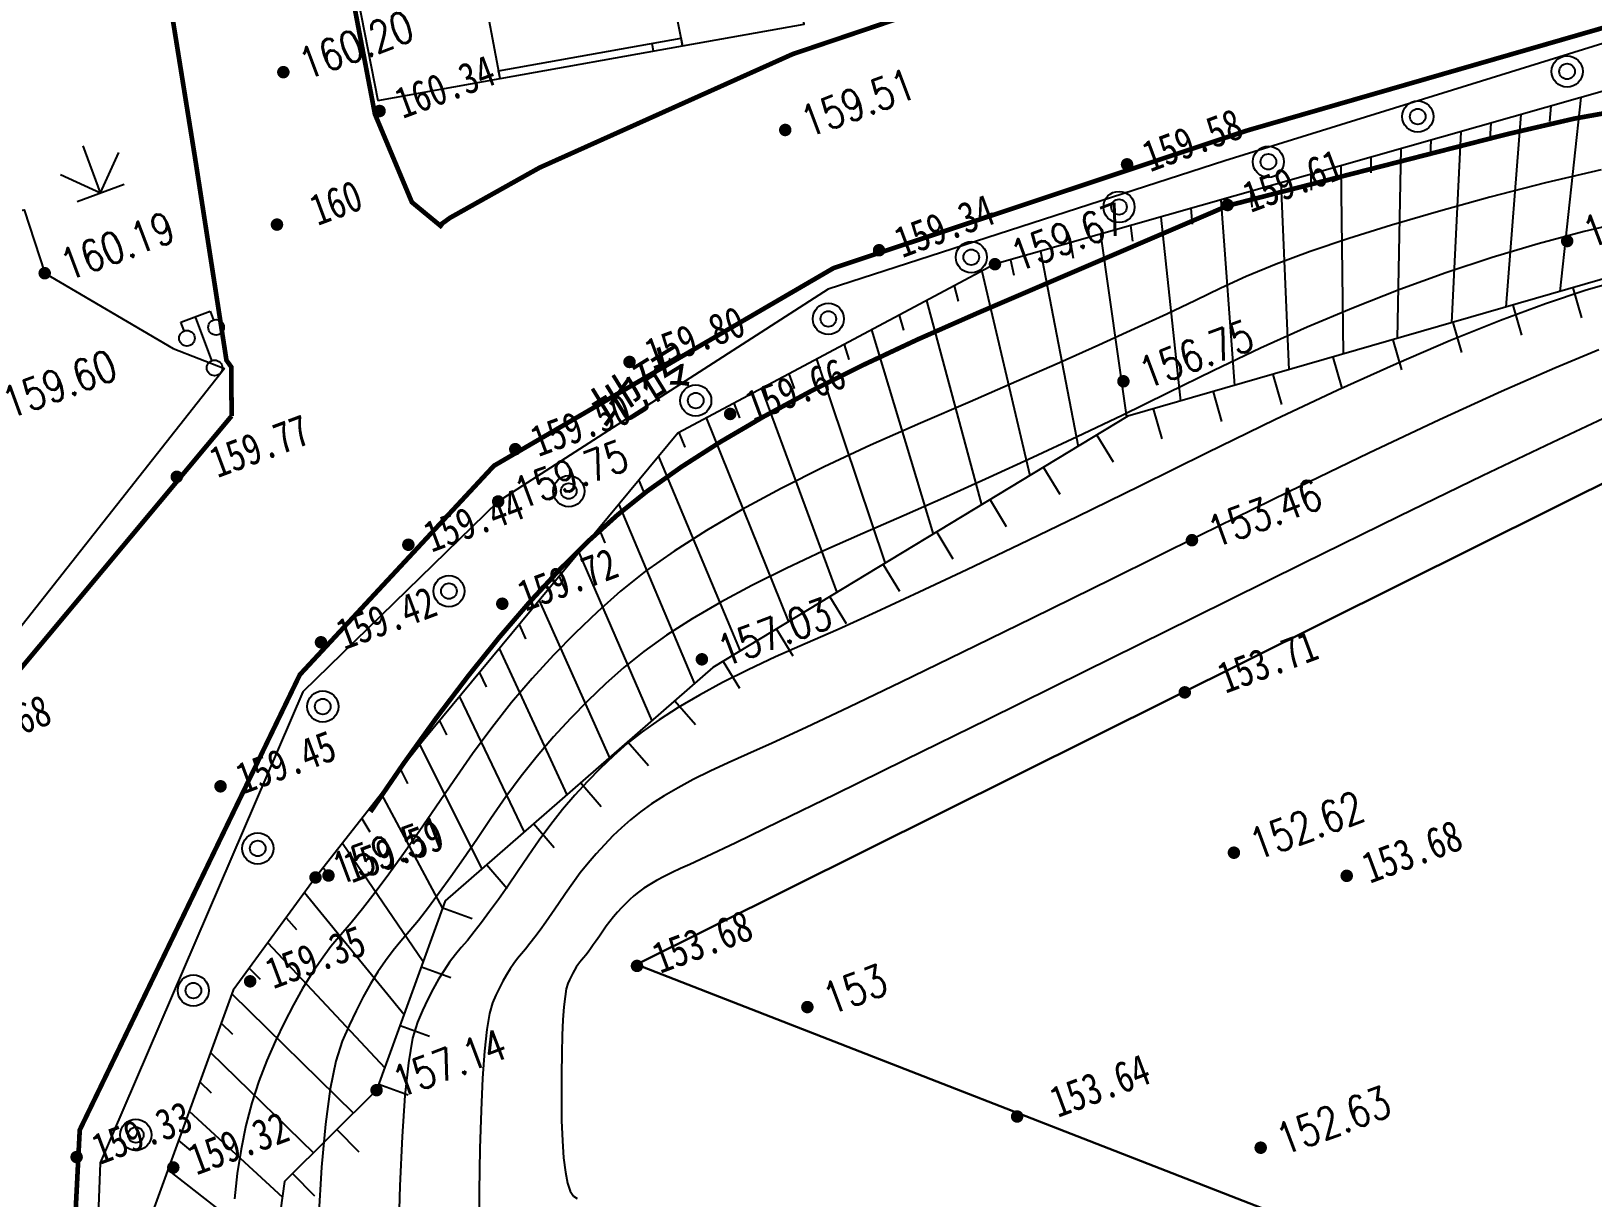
# Model space of a CAD drawing. Header units: millimetres. Extents: x -1471591 to 944464, y -468930 to 547002.
# Drawn here: x 164850 to 214887, y -107552 to -70184 of the extents above; entities that cross this region are included whole.
import ezdxf
from ezdxf.enums import TextEntityAlignment as Align

# ---------------------------------------------------------------- set-up
doc = ezdxf.new("R2010")
doc.units = ezdxf.units.MM
doc.header["$LTSCALE"] = 10
for name, color, linetype in [('DGX', 252, 'Continuous'), ('DLDW', 8, 'Continuous'), ('DLSS', 252, 'Continuous'), ('DMTZ', 252, 'Continuous'), ('GCD', 252, 'Continuous'), ('JMD', 252, 'Continuous'), ('ZBTZ', 252, 'Continuous')]:
    doc.layers.add(name, color=color, linetype=linetype)
doc.styles.get("Standard").update_dxf_attribs({"font": 'simplex.shx', "width": 0.8, "bigfont": 'hztxt.shx'})
doc.styles.add('宋体', font='', dxfattribs={"height": 1.25, "bigfont": 'hztxt.shx'})
doc.styles.get('宋体').set_extended_font_data('SimSun')
doc.linetypes.add('1161', pattern='A,0,[149,AAA.SHX,S=0.15,R=0,X=0,Y=0],-1.6', length=1.6)

# ---------------------------------------------------------------- blocks, each defined once
blk = doc.blocks.new('gc097')
for p, q in [((-1, 2.9), (-1, 3.5)), ((-1, 3.5), (1, 3.5)), ((0, 0.5), (0, 3.5)), ((1, 3.5), (1, 2.9))]:
    blk.add_line(p, q)
for centre in [(-1, 2.4), (1, 2.4), (0, 0)]:
    blk.add_circle(centre, 0.5)
blk = doc.blocks.new('gc170')
at = {"linetype": 'Continuous'}
blk.add_circle((0, 0), 0.5, dxfattribs=at)
blk = doc.blocks.new('gc124')
for p, q in [((0, 0), (0, 1.6)), ((-1, 1), (0, 0)), ((0, 0), (1, 1)), ((-0.8, 0), (0.8, 0))]:
    blk.add_line(p, q)
blk = doc.blocks.new('GC200')
at = {"layer": 'GCD', "const_width": 0.2, "flags": 128}
blk.add_lwpolyline([(-0.1, 0, 1), (0.1, 0, 1)], format="xyb", close=True, dxfattribs=at)
blk = doc.blocks.new('地形')
at = {"color": 252, "linetype": 'Continuous'}
for p, q in [((-261.879, -22.457, 310.25), (-263.015, -22.542, 310.25)), ((-260.865, -22.372, 310.25), (-261.879, -22.457, 310.25)), ((-259.971, -22.287, 310.25), (-260.865, -22.372, 310.25)), ((-259.071, -22.221, 310.25), (-259.971, -22.287, 310.25)), ((-258.038, -22.19, 310.25), (-259.071, -22.221, 310.25)), ((-256.871, -22.196, 310.25), (-258.038, -22.19, 310.25)), ((-255.571, -22.238, 310.25), (-256.871, -22.196, 310.25)), ((-254.138, -22.317, 310.25), (-255.571, -22.238, 310.25)), ((-252.572, -22.432, 310.25), (-254.138, -22.317, 310.25)), ((-250.872, -22.583, 310.25), (-252.572, -22.432, 310.25)), ((-270.501, -22.965, 310.25), (-272.246, -23.065, 310.25)), ((-268.763, -22.88, 310.25), (-270.501, -22.965, 310.25)), ((-267.145, -22.796, 310.25), (-268.763, -22.88, 310.25)), ((-265.647, -22.711, 310.25), (-267.145, -22.796, 310.25)), ((-264.271, -22.627, 310.25), (-265.647, -22.711, 310.25)), ((-263.015, -22.542, 310.25), (-264.271, -22.627, 310.25)), ((-249.039, -22.771, 310.25), (-250.872, -22.583, 310.25)), ((-247.223, -23.009, 310.25), (-249.039, -22.771, 310.25)), ((-275.405, -23.359, 310.25), (-276.821, -23.553, 310.25)), ((-273.88, -23.196, 310.25), (-275.405, -23.359, 310.25)), ((-272.246, -23.065, 310.25), (-273.88, -23.196, 310.25)), ((-278.127, -23.778, 310.25), (-279.324, -24.035, 310.25)), ((-276.821, -23.553, 310.25), (-278.127, -23.778, 310.25)), ((-280.41, -24.323, 310.25), (-281.388, -24.642, 310.25)), ((-279.324, -24.035, 310.25), (-280.41, -24.323, 310.25)), ((-282.306, -24.995, 310.25), (-283.217, -25.383, 310.25)), ((-281.388, -24.642, 310.25), (-282.306, -24.995, 310.25)), ((-283.217, -25.383, 310.25), (-284.12, -25.807, 310.25)), ((-284.12, -25.807, 310.25), (-285.015, -26.265, 310.25)), ((-285.015, -26.265, 310.25), (-285.903, -26.759, 310.25)), ((-285.903, -26.759, 310.25), (-286.783, -27.289, 310.25)), ((-286.783, -27.289, 310.25), (-287.655, -27.853, 310.25)), ((-287.655, -27.853, 310.25), (-288.519, -28.453, 310.25)), ((-288.519, -28.453, 310.25), (-289.351, -29.046, 310.25)), ((-289.351, -29.046, 310.25), (-290.129, -29.59, 310.25)), ((-290.129, -29.59, 310.25), (-290.852, -30.084, 310.25)), ((-290.852, -30.084, 310.25), (-291.52, -30.528, 310.25)), ((-292.132, -30.923, 310.25), (-292.69, -31.269, 310.25)), ((-291.52, -30.528, 310.25), (-292.132, -30.923, 310.25)), ((-292.69, -31.269, 310.25), (-293.193, -31.565, 310.25)), ((-293.64, -31.811, 310.25), (-294.065, -32.051, 310.25)), ((-293.193, -31.565, 310.25), (-293.64, -31.811, 310.25)), ((-294.497, -32.328, 310.25), (-294.938, -32.64, 310.25)), ((-294.065, -32.051, 310.25), (-294.497, -32.328, 310.25)), ((-295.387, -32.99, 310.25), (-295.844, -33.375, 310.25)), ((-294.938, -32.64, 310.25), (-295.387, -32.99, 310.25)), ((-295.844, -33.375, 310.25), (-296.31, -33.797, 310.25)), ((-296.31, -33.797, 310.25), (-296.784, -34.255, 310.25)), ((-296.784, -34.255, 310.25), (-297.266, -34.75, 310.25)), ((-297.266, -34.75, 310.25), (-297.741, -35.282, 310.25)), ((-297.741, -35.282, 310.25), (-298.195, -35.854, 310.25)), ((-298.195, -35.854, 310.25), (-298.626, -36.466, 310.25)), ((-298.626, -36.466, 310.25), (-299.035, -37.118, 310.25)), ((-299.035, -37.118, 310.25), (-299.423, -37.809, 310.25)), ((-299.423, -37.809, 310.25), (-299.788, -38.539, 310.25))]:
    blk.add_line(p, q, dxfattribs=at)
at = {"color": 0, "linetype": 'Continuous'}
for p, q in [((-257.819, -24.428, 309.25), (-259.45, -24.534, 309.25)), ((-256.207, -24.362, 309.25), (-257.819, -24.428, 309.25)), ((-254.614, -24.339, 309.25), (-256.207, -24.362, 309.25)), ((-253.04, -24.357, 309.25), (-254.614, -24.339, 309.25)), ((-251.485, -24.417, 309.25), (-253.04, -24.357, 309.25)), ((-249.948, -24.518, 309.25), (-251.485, -24.417, 309.25)), ((-248.43, -24.661, 309.25), (-249.948, -24.518, 309.25)), ((-264.36, -24.995, 309.25), (-265.949, -25.132, 309.25)), ((-262.744, -24.845, 309.25), (-264.36, -24.995, 309.25)), ((-261.099, -24.682, 309.25), (-262.744, -24.845, 309.25)), ((-259.45, -24.534, 309.25), (-261.099, -24.682, 309.25)), ((-246.987, -24.85, 309.25), (-248.43, -24.661, 309.25)), ((-270.545, -25.468, 309.25), (-272.02, -25.554, 309.25)), ((-269.041, -25.369, 309.25), (-270.545, -25.468, 309.25)), ((-267.509, -25.257, 309.25), (-269.041, -25.369, 309.25)), ((-265.949, -25.132, 309.25), (-267.509, -25.257, 309.25)), ((-277.375, -25.942, 309.25), (-278.503, -26.096, 309.25)), ((-276.16, -25.812, 309.25), (-277.375, -25.942, 309.25)), ((-274.858, -25.707, 309.25), (-276.16, -25.812, 309.25)), ((-273.468, -25.628, 309.25), (-274.858, -25.707, 309.25)), ((-272.02, -25.554, 309.25), (-273.468, -25.628, 309.25)), ((-280.497, -26.48, 309.25), (-281.363, -26.71, 309.25)), ((-279.544, -26.276, 309.25), (-280.497, -26.48, 309.25)), ((-278.503, -26.096, 309.25), (-279.544, -26.276, 309.25)), ((-253.658, -26.439, 308.25), (-255.544, -26.529, 308.25)), ((-251.942, -26.397, 308.25), (-253.658, -26.439, 308.25)), ((-250.398, -26.401, 308.25), (-251.942, -26.397, 308.25)), ((-249.024, -26.452, 308.25), (-250.398, -26.401, 308.25)), ((-247.82, -26.55, 308.25), (-249.024, -26.452, 308.25)), ((-282.142, -26.964, 309.25), (-282.873, -27.245, 309.25)), ((-281.363, -26.71, 309.25), (-282.142, -26.964, 309.25)), ((-259.829, -26.848, 308.25), (-262.227, -27.078, 308.25)), ((-257.601, -26.665, 308.25), (-259.829, -26.848, 308.25)), ((-255.544, -26.529, 308.25), (-257.601, -26.665, 308.25)), ((-282.873, -27.245, 309.25), (-283.599, -27.555, 309.25)), ((-264.623, -27.318, 308.25), (-266.841, -27.533, 308.25)), ((-262.227, -27.078, 308.25), (-264.623, -27.318, 308.25)), ((-284.319, -27.892, 309.25), (-285.032, -28.257, 309.25)), ((-283.599, -27.555, 309.25), (-284.319, -27.892, 309.25)), ((-270.747, -27.887, 308.25), (-272.434, -28.026, 308.25)), ((-268.883, -27.723, 308.25), (-270.747, -27.887, 308.25)), ((-266.841, -27.533, 308.25), (-268.883, -27.723, 308.25)), ((-285.032, -28.257, 309.25), (-285.739, -28.651, 309.25)), ((-278.44, -28.428, 308.25), (-279.345, -28.524, 308.25)), ((-277.47, -28.35, 308.25), (-278.44, -28.428, 308.25)), ((-276.434, -28.29, 308.25), (-277.47, -28.35, 308.25)), ((-275.278, -28.228, 308.25), (-276.434, -28.29, 308.25)), ((-273.945, -28.14, 308.25), (-275.278, -28.228, 308.25)), ((-272.434, -28.026, 308.25), (-273.945, -28.14, 308.25)), ((-250.844, -28.437, 307.25), (-252.701, -28.54, 307.25)), ((-249.311, -28.386, 307.25), (-250.844, -28.437, 307.25)), ((-285.739, -28.651, 309.25), (-286.44, -29.073, 309.25)), ((-281.67, -28.926, 308.25), (-282.315, -29.097, 308.25)), ((-280.96, -28.773, 308.25), (-281.67, -28.926, 308.25)), ((-280.185, -28.64, 308.25), (-280.96, -28.773, 308.25)), ((-279.345, -28.524, 308.25), (-280.185, -28.64, 308.25)), ((-257.383, -28.902, 307.25), (-260.208, -29.162, 307.25)), ((-254.881, -28.695, 307.25), (-257.383, -28.902, 307.25)), ((-252.701, -28.54, 307.25), (-254.881, -28.695, 307.25)), ((-286.44, -29.073, 309.25), (-287.135, -29.523, 309.25)), ((-283.441, -29.496, 308.25), (-283.981, -29.726, 308.25)), ((-282.895, -29.286, 308.25), (-283.441, -29.496, 308.25)), ((-282.315, -29.097, 308.25), (-282.895, -29.286, 308.25)), ((-263.356, -29.473, 307.25), (-266.502, -29.791, 307.25)), ((-260.208, -29.162, 307.25), (-263.356, -29.473, 307.25)), ((-287.823, -30.001, 309.25), (-288.487, -30.473, 309.25)), ((-287.135, -29.523, 309.25), (-287.823, -30.001, 309.25)), ((-284.517, -29.977, 308.25), (-285.048, -30.249, 308.25)), ((-283.981, -29.726, 308.25), (-284.517, -29.977, 308.25)), ((-266.502, -29.791, 307.25), (-269.322, -30.071, 307.25)), ((-288.487, -30.473, 309.25), (-289.106, -30.906, 309.25)), ((-285.048, -30.249, 308.25), (-285.575, -30.543, 308.25)), ((-273.985, -30.517, 307.25), (-275.828, -30.683, 307.25)), ((-271.817, -30.313, 307.25), (-273.985, -30.517, 307.25)), ((-269.322, -30.071, 307.25), (-271.817, -30.313, 307.25)), ((-249.747, -30.477, 306.25), (-251.744, -30.64, 306.25)), ((-289.106, -30.906, 309.25), (-289.682, -31.3, 309.25)), ((-286.097, -30.857, 308.25), (-286.615, -31.192, 308.25)), ((-285.575, -30.543, 308.25), (-286.097, -30.857, 308.25)), ((-280.082, -30.992, 307.25), (-280.719, -31.044, 307.25)), ((-279.401, -30.953, 307.25), (-280.082, -30.992, 307.25)), ((-278.536, -30.901, 307.25), (-279.401, -30.953, 307.25)), ((-277.345, -30.811, 307.25), (-278.536, -30.901, 307.25)), ((-275.828, -30.683, 307.25), (-277.345, -30.811, 307.25)), ((-254.217, -30.861, 306.25), (-257.165, -31.14, 306.25)), ((-251.744, -30.64, 306.25), (-254.217, -30.861, 306.25)), ((-289.682, -31.3, 309.25), (-290.214, -31.654, 309.25)), ((-286.615, -31.192, 308.25), (-287.128, -31.548, 308.25)), ((-283.268, -31.484, 307.25), (-283.649, -31.608, 307.25)), ((-282.844, -31.371, 307.25), (-283.268, -31.484, 307.25)), ((-282.377, -31.271, 307.25), (-282.844, -31.371, 307.25)), ((-281.867, -31.183, 307.25), (-282.377, -31.271, 307.25)), ((-281.315, -31.107, 307.25), (-281.867, -31.183, 307.25)), ((-280.719, -31.044, 307.25), (-281.315, -31.107, 307.25)), ((-260.587, -31.475, 306.25), (-264.484, -31.868, 306.25)), ((-257.165, -31.14, 306.25), (-260.587, -31.475, 306.25)), ((-290.702, -31.968, 309.25), (-291.147, -32.244, 309.25)), ((-290.214, -31.654, 309.25), (-290.702, -31.968, 309.25)), ((-287.622, -31.9, 308.25), (-288.083, -32.222, 308.25)), ((-287.128, -31.548, 308.25), (-287.622, -31.9, 308.25)), ((-246.128, -31.953, 152.25), (-285.097, -36.016, 152.25)), ((-284.363, -31.897, 307.25), (-284.716, -32.062, 307.25)), ((-284.008, -31.746, 307.25), (-284.363, -31.897, 307.25)), ((-283.649, -31.608, 307.25), (-284.008, -31.746, 307.25)), ((-264.484, -31.868, 306.25), (-268.381, -32.264, 306.25)), ((-291.547, -32.48, 309.25), (-291.904, -32.676, 309.25)), ((-291.147, -32.244, 309.25), (-291.547, -32.48, 309.25)), ((-288.512, -32.516, 308.25), (-288.909, -32.779, 308.25)), ((-288.083, -32.222, 308.25), (-288.512, -32.516, 308.25)), ((-285.411, -32.434, 307.25), (-285.755, -32.641, 307.25)), ((-285.065, -32.241, 307.25), (-285.411, -32.434, 307.25)), ((-284.716, -32.062, 307.25), (-285.065, -32.241, 307.25)), ((-268.381, -32.264, 306.25), (-271.803, -32.609, 306.25)), ((-292.242, -32.867, 309.25), (-292.586, -33.088, 309.25)), ((-291.904, -32.676, 309.25), (-292.242, -32.867, 309.25)), ((-289.272, -33.014, 308.25), (-289.603, -33.219, 308.25)), ((-288.909, -32.779, 308.25), (-289.272, -33.014, 308.25)), ((-286.095, -32.861, 307.25), (-286.432, -33.095, 307.25)), ((-285.755, -32.641, 307.25), (-286.095, -32.861, 307.25)), ((-274.751, -32.904, 306.25), (-277.224, -33.148, 306.25)), ((-271.803, -32.609, 306.25), (-274.751, -32.904, 306.25)), ((-292.938, -33.337, 309.25), (-293.295, -33.615, 309.25)), ((-292.586, -33.088, 309.25), (-292.938, -33.337, 309.25)), ((-289.901, -33.395, 308.25), (-290.167, -33.541, 308.25)), ((-289.603, -33.219, 308.25), (-289.901, -33.395, 308.25)), ((-286.757, -33.327, 307.25), (-287.06, -33.539, 307.25)), ((-286.432, -33.095, 307.25), (-286.757, -33.327, 307.25)), ((-280.745, -33.483, 306.25), (-281.794, -33.575, 306.25)), ((-279.222, -33.341, 306.25), (-280.745, -33.483, 306.25)), ((-277.224, -33.148, 306.25), (-279.222, -33.341, 306.25)), ((-293.66, -33.922, 309.25), (-294.031, -34.258, 309.25)), ((-293.295, -33.615, 309.25), (-293.66, -33.922, 309.25)), ((-290.676, -33.847, 308.25), (-290.937, -34.033, 308.25)), ((-290.419, -33.683, 308.25), (-290.676, -33.847, 308.25)), ((-290.167, -33.541, 308.25), (-290.419, -33.683, 308.25)), ((-287.603, -33.905, 307.25), (-287.842, -34.059, 307.25)), ((-287.342, -33.732, 307.25), (-287.603, -33.905, 307.25)), ((-287.06, -33.539, 307.25), (-287.342, -33.732, 307.25)), ((-284.575, -33.996, 306.25), (-284.745, -34.069, 306.25)), ((-284.403, -33.93, 306.25), (-284.575, -33.996, 306.25)), ((-284.22, -33.87, 306.25), (-284.403, -33.93, 306.25)), ((-284.017, -33.816, 306.25), (-284.22, -33.87, 306.25)), ((-283.793, -33.768, 306.25), (-284.017, -33.816, 306.25)), ((-283.549, -33.726, 306.25), (-283.793, -33.768, 306.25)), ((-283.284, -33.69, 306.25), (-283.549, -33.726, 306.25)), ((-282.999, -33.66, 306.25), (-283.284, -33.69, 306.25)), ((-282.694, -33.635, 306.25), (-282.999, -33.66, 306.25)), ((-282.367, -33.616, 306.25), (-282.694, -33.635, 306.25)), ((-281.794, -33.575, 306.25), (-282.367, -33.616, 306.25)), ((-294.031, -34.258, 309.25), (-294.408, -34.623, 309.25)), ((-291.475, -34.469, 308.25), (-291.752, -34.719, 308.25)), ((-291.204, -34.24, 308.25), (-291.475, -34.469, 308.25)), ((-290.937, -34.033, 308.25), (-291.204, -34.24, 308.25)), ((-288.596, -34.499, 307.25), (-288.765, -34.607, 307.25)), ((-288.431, -34.406, 307.25), (-288.596, -34.499, 307.25)), ((-288.256, -34.31, 307.25), (-288.431, -34.406, 307.25)), ((-288.06, -34.194, 307.25), (-288.256, -34.31, 307.25)), ((-287.842, -34.059, 307.25), (-288.06, -34.194, 307.25)), ((-285.412, -34.425, 306.25), (-285.575, -34.53, 306.25)), ((-285.247, -34.326, 306.25), (-285.412, -34.425, 306.25)), ((-285.081, -34.234, 306.25), (-285.247, -34.326, 306.25)), ((-284.914, -34.148, 306.25), (-285.081, -34.234, 306.25)), ((-284.745, -34.069, 306.25), (-284.914, -34.148, 306.25)), ((-294.792, -35.017, 309.25), (-295.21, -35.545, 309.25)), ((-294.408, -34.623, 309.25), (-294.792, -35.017, 309.25)), ((-292.033, -34.991, 308.25), (-292.319, -35.285, 308.25)), ((-291.752, -34.719, 308.25), (-292.033, -34.991, 308.25)), ((-289.291, -35.016, 307.25), (-289.473, -35.181, 307.25)), ((-289.112, -34.866, 307.25), (-289.291, -35.016, 307.25)), ((-288.937, -34.729, 307.25), (-289.112, -34.866, 307.25)), ((-288.765, -34.607, 307.25), (-288.937, -34.729, 307.25)), ((-286.173, -34.948, 306.25), (-286.298, -35.031, 306.25)), ((-286.038, -34.855, 306.25), (-286.173, -34.948, 306.25)), ((-285.892, -34.754, 306.25), (-286.038, -34.855, 306.25)), ((-285.736, -34.643, 306.25), (-285.892, -34.754, 306.25)), ((-285.575, -34.53, 306.25), (-285.736, -34.643, 306.25)), ((-292.319, -35.285, 308.25), (-292.645, -35.717, 308.25)), ((-289.657, -35.359, 307.25), (-289.846, -35.552, 307.25)), ((-289.473, -35.181, 307.25), (-289.657, -35.359, 307.25)), ((-287.021, -35.491, 306.25), (-287.106, -35.563, 306.25)), ((-286.937, -35.426, 306.25), (-287.021, -35.491, 306.25)), ((-286.854, -35.367, 306.25), (-286.937, -35.426, 306.25)), ((-286.773, -35.315, 306.25), (-286.854, -35.367, 306.25)), ((-286.694, -35.271, 306.25), (-286.773, -35.315, 306.25)), ((-286.61, -35.224, 306.25), (-286.694, -35.271, 306.25)), ((-286.516, -35.169, 306.25), (-286.61, -35.224, 306.25)), ((-286.412, -35.105, 306.25), (-286.516, -35.169, 306.25)), ((-286.298, -35.031, 306.25), (-286.412, -35.105, 306.25)), ((-295.21, -35.545, 309.25), (-295.688, -36.313, 309.25)), ((-292.645, -35.717, 308.25), (-293.044, -36.404, 308.25)), ((-290.06, -35.837, 307.25), (-290.322, -36.289, 307.25)), ((-289.846, -35.552, 307.25), (-290.06, -35.837, 307.25)), ((-287.475, -35.956, 306.25), (-287.6, -36.173, 306.25)), ((-287.372, -35.82, 306.25), (-287.475, -35.956, 306.25)), ((-287.282, -35.728, 306.25), (-287.372, -35.82, 306.25)), ((-287.193, -35.642, 306.25), (-287.282, -35.728, 306.25)), ((-287.106, -35.563, 306.25), (-287.193, -35.642, 306.25)), ((-285.097, -36.016, 152.25), (-262.735, -55.997, 152.25)), ((-295.688, -36.313, 309.25), (-296.226, -37.32, 309.25)), ((-293.044, -36.404, 308.25), (-293.517, -37.348, 308.25)), ((-290.322, -36.289, 307.25), (-290.633, -36.909, 307.25)), ((-287.75, -36.47, 306.25), (-287.922, -36.848, 306.25)), ((-287.6, -36.173, 306.25), (-287.75, -36.47, 306.25)), ((-290.633, -36.909, 307.25), (-290.993, -37.697, 307.25)), ((-287.922, -36.848, 306.25), (-288.117, -37.306, 306.25)), ((-296.226, -37.32, 309.25), (-296.824, -38.566, 309.25)), ((-293.517, -37.348, 308.25), (-294.064, -38.546, 308.25)), ((-288.117, -37.306, 306.25), (-288.336, -37.844, 306.25)), ((-290.993, -37.697, 307.25), (-291.401, -38.653, 307.25)), ((-288.336, -37.844, 306.25), (-288.578, -38.463, 306.25)), ((-288.578, -38.463, 306.25), (-288.844, -39.163, 306.25)), ((-296.824, -38.566, 309.25), (-297.483, -40.051, 309.25)), ((-294.064, -38.546, 308.25), (-294.685, -40, 308.25)), ((-291.401, -38.653, 307.25), (-291.858, -39.777, 307.25)), ((-288.844, -39.163, 306.25), (-289.096, -39.86, 306.25)), ((-294.685, -40, 308.25), (-295.379, -41.71, 308.25)), ((-291.858, -39.777, 307.25), (-292.363, -41.069, 307.25)), ((-289.096, -39.86, 306.25), (-289.3, -40.473, 306.25)), ((-289.3, -40.473, 306.25), (-289.455, -41.001, 306.25)), ((-289.455, -41.001, 306.25), (-289.561, -41.445, 306.25)), ((-292.363, -41.069, 307.25), (-292.917, -42.529, 307.25)), ((-289.561, -41.445, 306.25), (-289.619, -41.803, 306.25)), ((-289.619, -41.803, 306.25), (-289.628, -42.077, 306.25)), ((-289.628, -42.077, 306.25), (-289.588, -42.266, 306.25)), ((-289.588, -42.266, 306.25), (-289.499, -42.371, 306.25))]:
    blk.add_line(p, q, dxfattribs=at)
at = {"color": 0}
for p, q in [((-285.097, -36.016, 152.25), (-246.128, -31.953, 152.25)), ((-262.735, -55.997, 152.25), (-285.097, -36.016, 152.25))]:
    blk.add_line(p, q, dxfattribs=at)
at = {"layer": 'DGX', "color": 252, "linetype": 'Continuous', "const_width": 0.15, "flags": 128}
blk.add_lwpolyline([(-245.47, -21.534), (-247.459, -21.169), (-249.649, -20.882), (-251.796, -20.649), (-253.659, -20.448), (-255.236, -20.277), (-256.528, -20.138), (-257.534, -20.03), (-258.256, -19.953), (-258.692, -19.907), (-258.843, -19.892), (-258.986, -19.899), (-259.398, -19.919), (-260.081, -19.951), (-261.032, -19.996), (-262.254, -20.054), (-263.744, -20.124), (-265.505, -20.206), (-267.535, -20.302), (-269.634, -20.422), (-271.601, -20.58), (-273.436, -20.776), (-275.139, -21.01), (-276.711, -21.281), (-278.15, -21.59), (-279.458, -21.936), (-280.634, -22.321), (-281.773, -22.769), (-282.97, -23.308), (-284.224, -23.938), (-285.537, -24.659), (-286.907, -25.471), (-288.335, -26.373), (-289.821, -27.367), (-291.365, -28.451)], dxfattribs=at)
at = {"layer": 'DLSS', "linetype": 'Continuous', "lineweight": 15, "const_width": 0.15, "elevation": 152.25, "flags": 128}
for points in [[(-291.09, -15.014), (-300.561, -20.398), (-312.146, -16.758), (-319.811, -12.385), (-326.513, -5.917), (-333.256, 4.461), (-333.96, 5.526)], [(-282.647, -11.722), (-283.28, -10.625), (-283.4, -7.57), (-281.154, 5.578)], [(-180.428, -1.516), (-182.559, -5.833), (-189.492, -13.864), (-198.179, -15.634), (-202.688, -15.824), (-219.134, -13.794), (-228.957, -12.153), (-245.536, -11.27), (-270.185, -10.457), (-279.057, -11.022), (-282.306, -11.521), (-282.701, -11.629)], [(-288.409, -2.48), (-289.283, -6.83), (-290.619, -13.285), (-290.549, -13.544), (-291.09, -15.014)], [(-174.891, -5.879), (-178.227, -12.344), (-180.057, -15.053), (-185.806, -19.674), (-189.264, -21.405), (-189.264, -21.405), (-192.855, -22.516), (-198.94, -23.283), (-209.392, -22.574), (-235.23, -19.57), (-257.42, -17.852), (-271.361, -17.336), (-283.778, -19.454), (-291.946, -23.543), (-303.663, -34.732), (-312.661, -55.513)]]:
    blk.add_lwpolyline(points, dxfattribs=at)
at = {"layer": 'DLSS', "linetype": 'Continuous', "const_width": 0.075, "elevation": 152.25}
for points in [[(-291.09, -15.014), (-300.561, -20.398), (-312.146, -16.758), (-319.811, -12.385), (-326.513, -5.917), (-333.256, 4.461), (-333.96, 5.526)], [(-282.647, -11.722), (-283.28, -10.625), (-283.4, -7.57), (-281.154, 5.578)], [(-180.428, -1.516), (-182.559, -5.833), (-189.492, -13.864), (-198.179, -15.634), (-202.688, -15.824), (-219.134, -13.794), (-228.957, -12.153), (-245.536, -11.27), (-270.185, -10.457), (-279.057, -11.022), (-282.306, -11.521), (-282.701, -11.629)]]:
    blk.add_lwpolyline(points, dxfattribs=at)
at = {"layer": 'DLSS', "linetype": 'Continuous', "const_width": 0.075, "elevation": 152.25, "flags": 128}
for points in [[(-288.409, -2.48), (-289.283, -6.83), (-290.619, -13.285), (-290.549, -13.544), (-291.09, -15.014)], [(-174.891, -5.879), (-178.227, -12.344), (-180.057, -15.053), (-185.806, -19.674), (-189.264, -21.405), (-189.264, -21.405), (-192.855, -22.516), (-198.94, -23.283), (-209.392, -22.574), (-235.23, -19.57), (-257.42, -17.852), (-271.361, -17.336), (-283.778, -19.454), (-291.946, -23.543), (-303.663, -34.732), (-312.661, -55.513)]]:
    blk.add_lwpolyline(points, dxfattribs=at)
at = {"layer": 'DMTZ', "linetype": 'Continuous'}
for p, q in [((-269.926, -19.487, 152.25), (-269.966, -19.986, 152.25)), ((-268.935, -19.357, 152.25), (-269.581, -26.103, 152.25)), ((-267.943, -19.226, 152.25), (-267.999, -19.723, 152.25)), ((-266.952, -19.095, 152.25), (-267.804, -25.767, 152.25)), ((-265.958, -19.074, 152.25), (-266.03, -19.569, 152.25)), ((-264.961, -19.155, 152.25), (-266.027, -25.431, 152.25)), ((-262.967, -19.317, 152.25), (-264.25, -25.096, 152.25)), ((-263.964, -19.236, 152.25), (-264.06, -19.727, 152.25)), ((-260.974, -19.479, 152.25), (-262.448, -25.222, 152.25)), ((-261.971, -19.398, 152.25), (-262.087, -19.885, 152.25)), ((-273.892, -20.011, 152.25), (-273.901, -20.511, 152.25)), ((-272.9, -19.88, 152.25), (-273.134, -26.774, 152.25)), ((-271.909, -19.749, 152.25), (-271.933, -20.249, 152.25)), ((-270.917, -19.618, 152.25), (-271.358, -26.438, 152.25)), ((-258.981, -19.641, 152.25), (-260.645, -25.361, 152.25)), ((-259.977, -19.56, 152.25), (-260.109, -20.042, 152.25)), ((-256.987, -19.803, 152.25), (-258.843, -25.5, 152.25)), ((-257.984, -19.722, 152.25), (-258.131, -20.2, 152.25)), ((-254.994, -19.965, 152.25), (-257.04, -25.639, 152.25)), ((-255.99, -19.884, 152.25), (-256.153, -20.357, 152.25)), ((-276.866, -20.403, 152.25), (-276.688, -27.445, 152.25)), ((-275.874, -20.273, 152.25), (-275.869, -20.773, 152.25)), ((-274.883, -20.142, 152.25), (-274.911, -27.11, 152.25)), ((-253, -20.127, 152.25), (-255.237, -25.779, 152.25)), ((-253.997, -20.046, 152.25), (-254.174, -20.514, 152.25)), ((-251.007, -20.289, 152.25), (-253.434, -25.918, 152.25)), ((-252.004, -20.208, 152.25), (-252.195, -20.67, 152.25)), ((-249.013, -20.451, 152.25), (-251.631, -26.057, 152.25)), ((-250.01, -20.37, 152.25), (-250.215, -20.826, 152.25)), ((-277.857, -20.534, 152.25), (-277.837, -21.034, 152.25)), ((-247.02, -20.613, 152.25), (-249.828, -26.196, 152.25)), ((-248.017, -20.532, 152.25), (-248.235, -20.982, 152.25)), ((-278.728, -21.021, 152.25), (-278.465, -27.781, 152.25)), ((-280.463, -22.016, 152.25), (-280.205, -28.247, 152.25)), ((-279.596, -21.518, 152.25), (-279.577, -22.018, 152.25)), ((-281.331, -22.513, 152.25), (-281.308, -23.013, 152.25)), ((-282.198, -23.011, 152.25), (-281.898, -28.881, 152.25)), ((-283.066, -23.508, 152.25), (-283.037, -24.008, 152.25)), ((-283.933, -24.006, 152.25), (-283.592, -29.516, 152.25)), ((-284.8, -24.503, 152.25), (-284.767, -25.002, 152.25)), ((-285.668, -25.001, 152.25), (-285.285, -30.15, 152.25)), ((-286.535, -25.499, 152.25), (-286.495, -25.997, 152.25)), ((-287.403, -25.996, 152.25), (-286.978, -30.785, 152.25)), ((-288.27, -26.494, 152.25), (-288.222, -26.991, 152.25)), ((-289.135, -26.995, 152.25), (-288.671, -31.419, 152.25)), ((-289.99, -27.515, 152.25), (-289.934, -28.012, 152.25)), ((-290.844, -28.034, 152.25), (-290.289, -32.161, 152.25)), ((-291.699, -28.554, 152.25), (-291.605, -29.045, 152.25)), ((-292.553, -29.073, 152.25), (-291.463, -33.537, 152.25)), ((-293.407, -29.593, 152.25), (-293.267, -30.073, 152.25)), ((-294.251, -30.13, 152.25), (-292.636, -34.912, 152.25)), ((-295.086, -30.68, 152.25), (-294.909, -31.147, 152.25)), ((-295.922, -31.229, 152.25), (-293.81, -36.288, 152.25)), ((-296.757, -31.778, 152.25), (-296.552, -32.234, 152.25)), ((-297.57, -32.354, 152.25), (-295.258, -37.299, 152.25)), ((-298.218, -33.115, 152.25), (-298.006, -33.568, 152.25)), ((-298.867, -33.876, 152.25), (-296.906, -38.041, 152.25)), ((-299.516, -34.637, 152.25), (-299.302, -35.089, 152.25)), ((-300.165, -35.398, 152.25), (-298.334, -39.022, 152.25)), ((-300.813, -36.159, 152.25), (-300.569, -36.596, 152.25)), ((-301.462, -36.92, 152.25), (-299.199, -40.61, 152.25))]:
    blk.add_line(p, q, dxfattribs=at)
at = {"layer": 'DMTZ', "linetype": 'Continuous', "elevation": 152.25}
blk.add_lwpolyline([(-237.709, -23.377), (-241.33, -21.075), (-266.477, -19.032), (-277.888, -20.538), (-288.988, -26.905), (-293.752, -29.802), (-297.489, -32.259), (-302.378, -37.994)], dxfattribs=at)
at = {"layer": 'DMTZ', "linetype": 'Continuous', "lineweight": 13, "elevation": 152.25, "flags": 128}
for points in [[(-269.926, -19.487), (-269.966, -19.986)], [(-268.935, -19.357), (-269.581, -26.103)], [(-267.943, -19.226), (-267.999, -19.723)], [(-266.952, -19.095), (-267.804, -25.767)], [(-265.958, -19.074), (-266.03, -19.569)], [(-264.961, -19.155), (-266.027, -25.431)], [(-262.967, -19.317), (-264.25, -25.096)], [(-263.964, -19.236), (-264.06, -19.727)], [(-260.974, -19.479), (-262.448, -25.222)], [(-261.971, -19.398), (-262.087, -19.885)], [(-273.892, -20.011), (-273.901, -20.511)], [(-272.9, -19.88), (-273.134, -26.774)], [(-271.909, -19.749), (-271.933, -20.249)], [(-270.917, -19.618), (-271.358, -26.438)], [(-258.981, -19.641), (-260.645, -25.361)], [(-259.977, -19.56), (-260.109, -20.042)], [(-256.987, -19.803), (-258.843, -25.5)], [(-257.984, -19.722), (-258.131, -20.2)], [(-254.994, -19.965), (-257.04, -25.639)], [(-255.99, -19.884), (-256.153, -20.357)], [(-276.866, -20.403), (-276.688, -27.445)], [(-275.874, -20.273), (-275.869, -20.773)], [(-274.883, -20.142), (-274.911, -27.11)], [(-253, -20.127), (-255.237, -25.779)], [(-253.997, -20.046), (-254.174, -20.514)], [(-251.007, -20.289), (-253.434, -25.918)], [(-252.004, -20.208), (-252.195, -20.67)], [(-249.013, -20.451), (-251.631, -26.057)], [(-250.01, -20.37), (-250.215, -20.826)], [(-277.857, -20.534), (-277.837, -21.034)], [(-247.02, -20.613), (-249.828, -26.196)], [(-248.017, -20.532), (-248.235, -20.982)], [(-278.728, -21.021), (-278.465, -27.781)], [(-280.463, -22.016), (-280.205, -28.247)], [(-279.596, -21.518), (-279.577, -22.018)], [(-281.331, -22.513), (-281.308, -23.013)], [(-282.198, -23.011), (-281.898, -28.881)], [(-283.066, -23.508), (-283.037, -24.008)], [(-283.933, -24.006), (-283.592, -29.516)], [(-284.8, -24.503), (-284.767, -25.002)], [(-285.668, -25.001), (-285.285, -30.15)], [(-286.535, -25.499), (-286.495, -25.997)], [(-287.403, -25.996), (-286.978, -30.785)], [(-288.27, -26.494), (-288.222, -26.991)], [(-289.135, -26.995), (-288.671, -31.419)], [(-289.99, -27.515), (-289.934, -28.012)], [(-290.844, -28.034), (-290.289, -32.161)], [(-291.699, -28.554), (-291.605, -29.045)], [(-292.553, -29.073), (-291.463, -33.537)], [(-293.407, -29.593), (-293.267, -30.073)], [(-294.251, -30.13), (-292.636, -34.912)], [(-295.086, -30.68), (-294.909, -31.147)], [(-295.922, -31.229), (-293.81, -36.288)], [(-296.757, -31.778), (-296.552, -32.234)], [(-297.57, -32.354), (-295.258, -37.299)], [(-298.218, -33.115), (-298.006, -33.568)], [(-298.867, -33.876), (-296.906, -38.041)], [(-299.516, -34.637), (-299.302, -35.089)], [(-300.165, -35.398), (-298.334, -39.022)], [(-300.813, -36.159), (-300.569, -36.596)], [(-301.462, -36.92), (-299.199, -40.61)]]:
    blk.add_lwpolyline(points, dxfattribs=at)
at = {"layer": 'DMTZ', "linetype": 'Continuous', "elevation": 152.25, "flags": 128}
for points in [[(-244.693, -26.593), (-264.201, -25.086), (-279.468, -27.97), (-290.12, -31.962), (-294.307, -36.87), (-298.091, -38.574), (-299.833, -41.772)], [(-265.336, -25.301), (-265.15, -26.283)], [(-263.358, -25.151), (-263.435, -26.148)], [(-261.364, -25.305), (-261.441, -26.302)], [(-259.37, -25.459), (-259.447, -26.456)], [(-267.301, -25.672), (-267.115, -26.655)], [(-257.376, -25.613), (-257.453, -26.61)], [(-255.382, -25.767), (-255.459, -26.764)], [(-253.388, -25.921), (-253.465, -26.919)], [(-271.232, -26.414), (-271.046, -27.397)], [(-269.266, -26.043), (-269.081, -27.026)], [(-251.394, -26.076), (-251.471, -27.073)], [(-249.4, -26.23), (-249.477, -27.227)], [(-273.197, -26.786), (-273.011, -27.768)], [(-275.162, -27.157), (-274.976, -28.14)], [(-279.093, -27.899), (-278.907, -28.882)], [(-277.127, -27.528), (-276.942, -28.511)], [(-280.983, -28.538), (-280.632, -29.475)], [(-282.856, -29.24), (-282.505, -30.176)], [(-284.729, -29.942), (-284.378, -30.878)], [(-286.601, -30.644), (-286.25, -31.58)], [(-288.474, -31.346), (-288.123, -32.282)], [(-290.277, -32.147), (-289.516, -32.796)], [(-291.575, -33.669), (-290.814, -34.318)], [(-292.873, -35.19), (-292.112, -35.839)], [(-294.171, -36.712), (-293.411, -37.361)], [(-295.94, -37.606), (-295.53, -38.518)], [(-297.764, -38.427), (-297.353, -39.339)]]:
    blk.add_lwpolyline(points, dxfattribs=at)
at = {"layer": 'JMD', "linetype": 'Continuous'}
for p, q in [((-279.247, -7.908, 152.25), (-279.202, -7.662, 152.25)), ((-274.329, -8.808, 152.25), (-274.284, -8.562, 152.25)), ((-274.329, -8.808, 152.25), (-274.284, -8.562, 152.25)), ((-273.402, -8.977, 152.25), (-273.357, -8.731, 152.25))]:
    blk.add_line(p, q, dxfattribs=at)
at = {"layer": 'JMD', "linetype": 'Continuous', "flags": 128}
for points, elevation in [([(-283.161, -7.192), (-279.247, -7.908), (-277.608, 1.485), (-281.607, 2.183), (-283.161, -7.192)], 312.372), ([(-273.402, -8.977), (-269.504, -9.69), (-267.999, -0.191), (-271.901, 0.49)], 313.124)]:
    blk.add_lwpolyline(points, close=True, dxfattribs=dict(at, elevation=elevation))
at = {"layer": 'JMD', "linetype": 'Continuous', "elevation": 312.372, "flags": 128}
for points in [[(-279.247, -7.908), (-273.402, -8.977)], [(-279.202, -7.662), (-273.357, -8.731)]]:
    blk.add_lwpolyline(points, dxfattribs=at)
at = {"layer": 'ZBTZ', "linetype": '1161', "elevation": 152.25}
for points in [[(-304.398, -7.336), (-304.458, -5.167), (-294.997, -6.498), (-295.096, -8.633)], [(-290.766, -13.511), (-300.724, -19.534), (-301.387, -19.309), (-302.33, -19.87), (-307.362, -18.69), (-306.567, -11.098), (-304.398, -7.336), (-304.249, -7.357)], [(-295.096, -8.633), (-292.091, -12.337), (-290.766, -13.511)], [(-195.346, -23.635), (-198.627, -24.185), (-209.452, -23.444), (-235.215, -19.83), (-258.422, -18.513), (-271.766, -17.909), (-284.049, -20.573), (-292.047, -24.086), (-303.414, -35.946), (-311.918, -56.267), (-312.059, -56.632)], [(-183.527, -19.257), (-188.499, -21.849), (-192.134, -23.095), (-198.627, -24.185), (-209.452, -23.444), (-235.215, -19.83), (-258.422, -18.513), (-271.766, -17.909), (-284.049, -20.573), (-292.047, -24.086), (-303.414, -35.946), (-311.918, -56.267), (-312.059, -56.632)]]:
    blk.add_lwpolyline(points, dxfattribs=at)
at = {"layer": 'DLDW', "linetype": 'Continuous', "xscale": 0.5, "yscale": 0.5, "zscale": 0.5}
blk.add_blockref('gc097', (-291.06, -13.381, 152.25), dxfattribs=at)
at = {"layer": 'GCD'}
ref = blk.add_blockref('GC200', (-285.677, -5.28, 312.453), dxfattribs=at)
ref.add_attrib('height', '160.20', dxfattribs={"height": 1, "width": 0.8}).set_placement((-285.077, -5.28, 312.453), align=Align.MIDDLE_LEFT)
at = {"layer": 'GCD', "linetype": 'Continuous'}
ref = blk.add_blockref('GC200', (-283.225, -7.526, 312.591), dxfattribs=at)
ref.add_attrib('height', '160.34', dxfattribs={"linetype": 'Continuous', "height": 1, "style": '宋体', "width": 0.8}).set_placement((-282.625, -7.526, 312.591), align=Align.MIDDLE_LEFT)
at = {"layer": 'GCD'}
ref = blk.add_blockref('GC200', (-295.096, -8.633, 312.441), dxfattribs=at)
ref.add_attrib('height', '160.19', dxfattribs={"height": 1, "width": 0.8}).set_placement((-294.496, -8.633, 312.441), align=Align.MIDDLE_LEFT)
at = {"layer": 'GCD', "linetype": 'Continuous'}
ref = blk.add_blockref('GC200', (-287.58, -9.782, 312.249), dxfattribs=at)
ref.add_attrib('height', '160', dxfattribs={"linetype": 'Continuous', "height": 1, "style": '宋体', "width": 0.8}).set_placement((-286.38, -9.782, 312.249), align=Align.MIDDLE_LEFT)
at = {"layer": 'GCD'}
ref = blk.add_blockref('GC200', (-298.389, -12.119, 311.845), dxfattribs=at)
ref.add_attrib('height', '159.60', dxfattribs={"height": 1, "width": 0.8}).set_placement((-297.789, -12.119, 311.845), align=Align.MIDDLE_LEFT)
ref = blk.add_blockref('GC200', (-271.264, -12.65, 311.764), dxfattribs=at)
ref.add_attrib('height', '159.51', dxfattribs={"height": 1, "width": 0.8}).set_placement((-270.664, -12.65, 311.764), align=Align.MIDDLE_LEFT)
at = {"layer": 'GCD', "linetype": 'Continuous'}
ref = blk.add_blockref('GC200', (-293.418, -16.224, 312.024), dxfattribs=at)
ref.add_attrib('height', '159.77', dxfattribs={"linetype": 'Continuous', "height": 1, "style": '宋体', "width": 0.8}).set_placement((-292.218, -16.224, 312.024), align=Align.MIDDLE_LEFT)
ref = blk.add_blockref('GC200', (-269.798, -17.312, 311.59), dxfattribs=at)
ref.add_attrib('height', '159.34', dxfattribs={"linetype": 'Continuous', "height": 1, "style": '宋体', "width": 0.8}).set_placement((-269.198, -17.312, 311.59), align=Align.MIDDLE_LEFT)
ref = blk.add_blockref('GC200', (-278.541, -17.862, 312.05), dxfattribs=at)
ref.add_attrib('height', '159.80', dxfattribs={"linetype": 'Continuous', "height": 1, "style": '宋体', "width": 0.8}).set_placement((-277.941, -17.862, 312.05), align=Align.MIDDLE_LEFT)
ref = blk.add_blockref('GC200', (-261.392, -17.52, 311.83), dxfattribs=at)
ref.add_attrib('height', '159.58', dxfattribs={"linetype": 'Continuous', "height": 1, "style": '宋体', "width": 0.8}).set_placement((-260.792, -17.52, 311.83), align=Align.MIDDLE_LEFT)
ref = blk.add_blockref('GC200', (-282.949, -19.196, 311.75), dxfattribs=at)
ref.add_attrib('height', '159.50', dxfattribs={"linetype": 'Continuous', "height": 1, "style": '宋体', "width": 0.8}).set_placement((-282.349, -19.196, 311.75), align=Align.MIDDLE_LEFT)
at = {"layer": 'GCD'}
ref = blk.add_blockref('GC200', (-266.477, -19.032, 311.924), dxfattribs=at)
ref.add_attrib('height', '159.67', dxfattribs={"height": 1, "width": 0.8}).set_placement((-265.877, -19.032, 311.924), align=Align.MIDDLE_LEFT)
at = {"layer": 'GCD', "linetype": 'Continuous'}
ref = blk.add_blockref('GC200', (-258.832, -19.868, 311.86), dxfattribs=at)
ref.add_attrib('height', '159.61', dxfattribs={"linetype": 'Continuous', "height": 1, "style": '宋体', "width": 0.8}).set_placement((-258.232, -19.868, 311.86), align=Align.MIDDLE_LEFT)
ref = blk.add_blockref('GC200', (-287.231, -20.862, 311.69), dxfattribs=at)
ref.add_attrib('height', '159.44', dxfattribs={"linetype": 'Continuous', "height": 1, "style": '宋体', "width": 0.8}).set_placement((-286.631, -20.862, 311.69), align=Align.MIDDLE_LEFT)
at = {"layer": 'GCD'}
ref = blk.add_blockref('GC200', (-284.049, -20.573, 312), dxfattribs=at)
ref.add_attrib('height', '159.75', dxfattribs={"height": 1, "width": 0.8}).set_placement((-283.449, -20.573, 312), align=Align.MIDDLE_LEFT)
at = {"layer": 'GCD', "linetype": 'Continuous'}
ref = blk.add_blockref('GC200', (-276.104, -20.552, 311.91), dxfattribs=at)
ref.add_attrib('height', '159.66', dxfattribs={"linetype": 'Continuous', "height": 1, "style": '宋体', "width": 0.8}).set_placement((-275.504, -20.552, 311.91), align=Align.MIDDLE_LEFT)
ref = blk.add_blockref('GC200', (-303.735, -21.727, 311.93), dxfattribs=at)
ref.add_attrib('height', '159.68', dxfattribs={"linetype": 'Continuous', "height": 1, "style": '宋体', "width": 0.8}).set_placement((-303.135, -21.727, 311.93), align=Align.MIDDLE_LEFT)
ref = blk.add_blockref('GC200', (-290.948, -22.808, 311.67), dxfattribs=at)
ref.add_attrib('height', '159.42', dxfattribs={"linetype": 'Continuous', "height": 1, "style": '宋体', "width": 0.8}).set_placement((-290.348, -22.808, 311.67), align=Align.MIDDLE_LEFT)
ref = blk.add_blockref('GC200', (-285.074, -23.687, 311.97), dxfattribs=at)
ref.add_attrib('height', '159.72', dxfattribs={"linetype": 'Continuous', "height": 1, "style": '宋体', "width": 0.8}).set_placement((-284.474, -23.687, 311.97), align=Align.MIDDLE_LEFT)
at = {"layer": 'GCD'}
ref = blk.add_blockref('GC200', (-263.936, -23.988, 309), dxfattribs=at)
ref.add_attrib('height', '156.75', dxfattribs={"height": 1, "width": 0.8}).set_placement((-263.336, -23.988, 309), align=Align.MIDDLE_LEFT)
ref = blk.add_blockref('GC200', (-249.045, -24.763, 309.183), dxfattribs=at)
ref.add_attrib('height', '156.93', dxfattribs={"height": 1, "width": 0.8}).set_placement((-248.445, -24.763, 309.183), align=Align.MIDDLE_LEFT)
at = {"layer": 'GCD', "linetype": 'Continuous'}
ref = blk.add_blockref('GC200', (-295.579, -26.001, 311.7), dxfattribs=at)
ref.add_attrib('height', '159.45', dxfattribs={"linetype": 'Continuous', "height": 1, "style": '宋体', "width": 0.8}).set_placement((-294.979, -26.001, 311.7), align=Align.MIDDLE_LEFT)
at = {"layer": 'GCD'}
ref = blk.add_blockref('GC200', (-279.708, -27.596, 309.279), dxfattribs=at)
ref.add_attrib('height', '157.03', dxfattribs={"height": 1, "width": 0.8}).set_placement((-279.108, -27.596, 309.279), align=Align.MIDDLE_LEFT)
ref = blk.add_blockref('GC200', (-293.752, -29.802, 311.755), dxfattribs=at)
ref.add_attrib('height', '159.51', dxfattribs={"height": 1, "width": 0.8}).set_placement((-293.152, -29.802, 311.755), align=Align.MIDDLE_LEFT)
at = {"layer": 'GCD', "linetype": 'Continuous'}
ref = blk.add_blockref('GC200', (-293.341, -29.889, 311.84), dxfattribs=at)
ref.add_attrib('height', '159.59', dxfattribs={"linetype": 'Continuous', "height": 1, "style": '宋体', "width": 0.8}).set_placement((-292.741, -29.889, 311.84), align=Align.MIDDLE_LEFT)
at = {"layer": 'GCD'}
ref = blk.add_blockref('GC200', (-263.663, -29.525, 305.71), dxfattribs=at)
ref.add_attrib('height', '153.46', dxfattribs={"height": 1, "width": 0.8}).set_placement((-263.063, -29.525, 305.71), align=Align.MIDDLE_LEFT)
at = {"layer": 'GCD', "linetype": 'Continuous'}
ref = blk.add_blockref('GC200', (-296.88, -32.185, 311.6), dxfattribs=at)
ref.add_attrib('height', '159.35', dxfattribs={"linetype": 'Continuous', "height": 1, "style": '宋体', "width": 0.8}).set_placement((-296.28, -32.185, 311.6), align=Align.MIDDLE_LEFT)
ref = blk.add_blockref('GC200', (-265.587, -34.01, 305.96), dxfattribs=at)
ref.add_attrib('height', '153.71', dxfattribs={"linetype": 'Continuous', "height": 1, "style": '宋体', "width": 0.8}).set_placement((-264.387, -34.01, 305.96), align=Align.MIDDLE_LEFT)
ref = blk.add_blockref('GC200', (-304.06, -35.508, 311.58), dxfattribs=at)
ref.add_attrib('height', '159.33', dxfattribs={"linetype": 'Continuous', "height": 1, "style": '宋体', "width": 0.8}).set_placement((-303.46, -35.508, 311.58), align=Align.MIDDLE_LEFT)
ref = blk.add_blockref('GC200', (-285.097, -36.066, 305.93), dxfattribs=at)
ref.add_attrib('height', '153.68', dxfattribs={"linetype": 'Continuous', "height": 1, "style": '宋体', "width": 0.8}).set_placement((-284.497, -36.066, 305.93), align=Align.MIDDLE_LEFT)
ref = blk.add_blockref('GC200', (-301.277, -36.908, 311.57), dxfattribs=at)
ref.add_attrib('height', '159.32', dxfattribs={"linetype": 'Continuous', "height": 1, "style": '宋体', "width": 0.8}).set_placement((-300.677, -36.908, 311.57), align=Align.MIDDLE_LEFT)
at = {"layer": 'GCD'}
ref = blk.add_blockref('GC200', (-294.307, -36.87, 309.391), dxfattribs=at)
ref.add_attrib('height', '157.14', dxfattribs={"height": 1, "width": 0.8}).set_placement((-293.707, -36.87, 309.391), align=Align.MIDDLE_LEFT)
ref = blk.add_blockref('GC200', (-280.446, -39.215, 305.25), dxfattribs=at)
ref.add_attrib('height', '153', dxfattribs={"height": 1, "width": 0.8}).set_placement((-279.846, -39.215, 305.25), align=Align.MIDDLE_LEFT)
ref = blk.add_blockref('GC200', (-265.912, -39.372, 304.874), dxfattribs=at)
ref.add_attrib('height', '152.62', dxfattribs={"height": 1, "width": 0.8}).set_placement((-265.312, -39.372, 304.874), align=Align.MIDDLE_LEFT)
at = {"layer": 'GCD', "linetype": 'Continuous'}
ref = blk.add_blockref('GC200', (-262.786, -41.333, 305.935), dxfattribs=at)
ref.add_attrib('height', '153.68', dxfattribs={"linetype": 'Continuous', "height": 1, "style": '宋体', "width": 0.8}).set_placement((-262.186, -41.333, 305.935), align=Align.MIDDLE_LEFT)
ref = blk.add_blockref('GC200', (-275.379, -44.853, 305.893), dxfattribs=at)
ref.add_attrib('height', '153.64', dxfattribs={"linetype": 'Continuous', "height": 1, "style": '宋体', "width": 0.8}).set_placement((-274.179, -44.853, 305.893), align=Align.MIDDLE_LEFT)
at = {"layer": 'GCD'}
ref = blk.add_blockref('GC200', (-268.42, -48.524, 304.877), dxfattribs=at)
ref.add_attrib('height', '152.63', dxfattribs={"height": 1, "width": 0.8}).set_placement((-267.82, -48.524, 304.877), align=Align.MIDDLE_LEFT)
at = {"layer": 'ZBTZ', "color": 3, "linetype": 'Continuous'}
blk.add_blockref('gc124', (-292.514, -6.847, 152.25), dxfattribs=at)
for p, rotation in [((-272.092, -18.802, 152.25), 6.083599979262448), ((-267.109, -18.558, 152.25), 358.304593132417), ((-262.112, -18.709, 152.25), 356.3141121056919), ((-257.122, -19.03, 152.25), 356.3141121056919), ((-252.132, -19.351, 152.25), 356.3141121056919), ((-276.988, -19.763, 152.25), 14.04230032932388), ((-247.143, -19.673, 152.25), 356.3141121056919), ((-281.815, -21.054, 152.25), 19.34089983050309), ((-286.533, -22.71, 152.25), 19.41870079240549), ((-291.615, -24.756, 152.25), 44.83909906952211), ((-295.16, -28.282, 152.25), 45.12110051092576), ((-298.688, -31.825, 152.25), 45.12110051092576), ((-302.034, -35.509, 152.25), 58.99829978566235)]:
    blk.add_blockref('gc170', p, dxfattribs=dict(at, rotation=rotation))
at = {"layer": 'ZBTZ', "linetype": 'Continuous'}
for p, xscale, yscale, rotation in [((-267.109, -18.558, 152.25), 0.4999999999484733, 0.4999999999484733, 358.3046248425161), ((-262.112, -18.709, 152.25), 0.5000000000339079, 0.5000000000339079, 356.3140879902465), ((-272.092, -18.802, 152.25), 0.5000000000342261, 0.5000000000342261, 6.083591688129625), ((-257.122, -19.03, 152.25), 0.5000000000339079, 0.5000000000339079, 356.3140879902465), ((-276.988, -19.763, 152.25), 0.5000000000036536, 0.5000000000036536, 14.04233583544844), ((-252.132, -19.351, 152.25), 0.5000000000339079, 0.5000000000339079, 356.3140879902465), ((-247.143, -19.673, 152.25), 0.5000000000339079, 0.5000000000339079, 356.3140879902465), ((-281.815, -21.054, 152.25), 0.4999999999816339, 0.4999999999816339, 19.34093367806068), ((-286.533, -22.71, 152.25), 0.4999999999996815, 0.4999999999996815, 19.41869623781659), ((-291.615, -24.756, 152.25), 0.4999999999348147, 0.4999999999348147, 44.83914422524513), ((-295.16, -28.282, 152.25), 0.5000000001278283, 0.5000000001278283, 45.12109724709065), ((-298.688, -31.825, 152.25), 0.5000000001278283, 0.5000000001278283, 45.12109724709065), ((-302.034, -35.509, 152.25), 0.4999999999142069, 0.4999999999142069, 58.99831719831967)]:
    blk.add_blockref('gc170', p, dxfattribs=dict(at, xscale=xscale, yscale=yscale, rotation=rotation))
at = {"layer": 'DLSS', "linetype": 'Continuous', "style": '宋体'}
blk.add_text('地砖', height=1.25, rotation=11.2177, dxfattribs=at).set_placement((-278.477, -18.736, 152.25), align=Align.MIDDLE)

msp = doc.modelspace()

# ---------------------------------------------------------------- block references
at = {"xscale": 1000, "yscale": 1000, "zscale": 1000, "rotation": 20.51376453450802}
msp.add_blockref('地形', (438640.4, 33561.1, -152250), dxfattribs=at)

doc.saveas('drawing.dxf')
